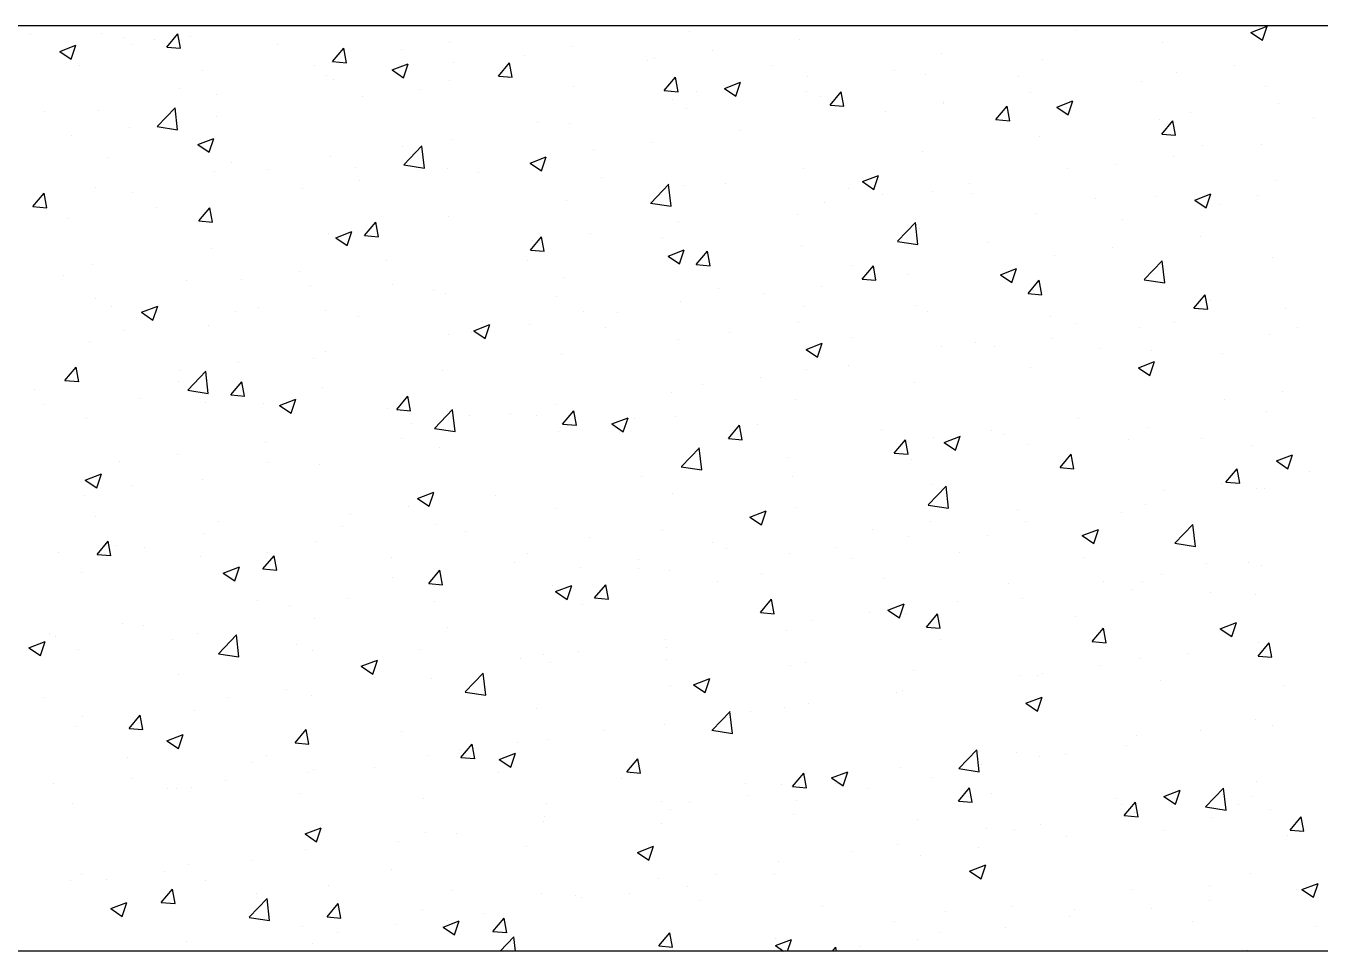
# Model space of a CAD drawing. Header units: millimetres. Extents: x 331487 to 517269, y 198509 to 399936.
# Drawn here: x 426739 to 427299, y 339696 to 340096 of the extents above; entities that cross this region are included whole.
import ezdxf

# ---------------------------------------------------------------- set-up
doc = ezdxf.new("R2010")
doc.units = ezdxf.units.MM
doc.header["$MEASUREMENT"] = 0
doc.layers.add('COLUMN', color=6, linetype='Continuous')

msp = doc.modelspace()

# ---------------------------------------------------------------- linework, layer by layer
at = {"layer": 'COLUMN'}
for p, q in [((448979.83, 340095.96), (420204.35, 340095.96)), ((448984.26, 339695.96), (420604.35, 339695.96))]:
    msp.add_line(p, q, dxfattribs=at)
at = {"layer": 'COLUMN', "color": 2, "linetype": 'Continuous'}
for p, q in [((426741.41, 340092.34), (426741.41, 340092.34)), ((426771.82, 340092.5), (426771.82, 340092.5)), ((426800.21, 340086.83), (426805.03, 340092.58)), ((426806.18, 340086.3), (426805.03, 340092.57)), ((427026.25, 340093.6), (427026.25, 340093.6)), ((427193.8, 340094.04), (427193.8, 340094.04)), ((427269.12, 340093.15), (427276.12, 340095.83)), ((427269.12, 340093.15), (427274.09, 340089.79)), ((427274.09, 340089.79), (427276.12, 340095.83)), ((427282.11, 340095.79), (427282.11, 340095.79)), ((426753.96, 340084.92), (426760.96, 340087.61)), ((426758.93, 340081.56), (426760.96, 340087.61)), ((426781.74, 340090.93), (426781.74, 340090.93)), ((426785.33, 340088.13), (426785.33, 340088.13)), ((426794.79, 340090.08), (426794.79, 340090.08)), ((426800.21, 340086.83), (426806.19, 340086.31)), ((426810.36, 340091.43), (426810.36, 340091.43)), ((426848.17, 340087.82), (426848.17, 340087.82)), ((426922.34, 340088.99), (426922.34, 340088.99)), ((426975.74, 340087.2), (426975.74, 340087.2)), ((427074.05, 340090.17), (427074.05, 340090.17)), ((427230.77, 340088.75), (427230.77, 340088.75)), ((426753.96, 340084.92), (426758.93, 340081.56)), ((426871.93, 340080.56), (426876.76, 340086.3)), ((426877.91, 340080.03), (426876.75, 340086.3)), ((426901.55, 340085.57), (426901.55, 340085.57)), ((426954.94, 340083.31), (426954.94, 340083.31)), ((427008.32, 340081.06), (427008.32, 340081.06)), ((427011.15, 340081.89), (427011.15, 340081.89)), ((427036.18, 340085.18), (427036.18, 340085.18)), ((427135.48, 340084.03), (427135.48, 340084.03)), ((427178.83, 340081.25), (427178.83, 340081.25)), ((426762.49, 340078.9), (426762.49, 340078.9)), ((426815.88, 340076.65), (426815.88, 340076.65)), ((426864.02, 340078.98), (426864.02, 340078.98)), ((426871.93, 340080.56), (426877.91, 340080.03)), ((426897.67, 340076.91), (426904.67, 340079.6)), ((426897.67, 340076.91), (426902.65, 340073.55)), ((426902.64, 340073.55), (426904.67, 340079.6)), ((426924.4, 340080.16), (426924.4, 340080.16)), ((426943.66, 340074.28), (426948.48, 340080.03)), ((426949.64, 340073.75), (426948.48, 340080.02)), ((427061.7, 340078.8), (427061.7, 340078.8)), ((427115.08, 340076.55), (427115.08, 340076.55)), ((427236.96, 340075.64), (427236.96, 340075.64)), ((427262, 340078.93), (427262, 340078.93)), ((426869.26, 340074.39), (426869.26, 340074.39)), ((426872.46, 340072.66), (426872.46, 340072.66)), ((426922.64, 340072.14), (426922.64, 340072.14)), ((426943.66, 340074.28), (426949.64, 340073.76)), ((426947.99, 340073.57), (426947.99, 340073.57)), ((426976.02, 340069.88), (426976.02, 340069.88)), ((427015.39, 340068.01), (427020.21, 340073.75)), ((427021.36, 340067.48), (427020.21, 340073.75)), ((427041.38, 340068.9), (427048.39, 340071.59)), ((427046.35, 340065.54), (427048.38, 340071.59)), ((427077.17, 340074.02), (427077.17, 340074.02)), ((427128.32, 340074.85), (427128.32, 340074.85)), ((427168.47, 340074.29), (427168.47, 340074.29)), ((427221.85, 340072.04), (427221.85, 340072.04)), ((426805.7, 340068.97), (426805.7, 340068.97)), ((426821.95, 340066.26), (426821.95, 340066.26)), ((426885.08, 340065.29), (426885.08, 340065.29)), ((426910.12, 340068.59), (426910.12, 340068.59)), ((427015.39, 340068.01), (427021.36, 340067.48)), ((427029.4, 340067.63), (427029.4, 340067.63)), ((427041.38, 340068.9), (427046.36, 340065.55)), ((427076.98, 340067.81), (427076.98, 340067.81)), ((427082.79, 340065.37), (427082.79, 340065.37)), ((427087.11, 340061.73), (427091.93, 340067.48)), ((427093.09, 340061.2), (427091.93, 340067.47)), ((427173.81, 340067.32), (427173.81, 340067.32)), ((427275.23, 340069.78), (427275.23, 340069.78)), ((426747.38, 340058.96), (426747.38, 340058.96)), ((426770.61, 340059.22), (426770.61, 340059.22)), ((426796.08, 340052.47), (426803.86, 340060.59)), ((426804.94, 340051.06), (426803.83, 340060.56)), ((427018.85, 340064.01), (427018.85, 340064.01)), ((427025.04, 340060.31), (427025.04, 340060.31)), ((427087.11, 340061.73), (427093.09, 340061.21)), ((427110.9, 340059.04), (427110.9, 340059.04)), ((427135.94, 340062.34), (427135.94, 340062.34)), ((427136.17, 340063.11), (427136.17, 340063.11)), ((427158.84, 340055.46), (427163.66, 340061.2)), ((427164.81, 340054.93), (427163.66, 340061.2)), ((427185.1, 340060.89), (427192.1, 340063.58)), ((427185.1, 340060.89), (427190.07, 340057.54)), ((427189.55, 340060.86), (427189.55, 340060.86)), ((427190.07, 340057.54), (427192.1, 340063.58)), ((427280.9, 340062.5), (427280.9, 340062.5)), ((426821.93, 340056.98), (426821.93, 340056.98)), ((426960.53, 340054), (426960.53, 340054)), ((426974.53, 340053.91), (426974.53, 340053.91)), ((427158.84, 340055.46), (427164.82, 340054.93)), ((427229.55, 340055.46), (427229.55, 340055.46)), ((427230.56, 340049.18), (427235.39, 340054.93)), ((427236.54, 340048.65), (427235.38, 340054.92)), ((427242.93, 340058.6), (427242.93, 340058.6)), ((427296.32, 340056.35), (427296.32, 340056.35)), ((426759.02, 340048.69), (426759.02, 340048.69)), ((426784.06, 340051.99), (426784.06, 340051.99)), ((426796.04, 340052.44), (426804.94, 340051.06)), ((427047.75, 340050.73), (427047.75, 340050.73)), ((427177.61, 340047.96), (427177.61, 340047.96)), ((427230.56, 340049.18), (427236.54, 340048.66)), ((426813.65, 340044.66), (426820.65, 340047.34)), ((426813.65, 340044.66), (426818.62, 340041.3)), ((426818.62, 340041.3), (426820.65, 340047.34)), ((426902.21, 340043.99), (426902.21, 340043.99)), ((426902.8, 340035.92), (426910.59, 340044.04)), ((426911.66, 340034.51), (426910.56, 340044)), ((426923.18, 340046.87), (426923.18, 340046.87)), ((426984.84, 340042.45), (426984.84, 340042.45)), ((427009.87, 340045.74), (427009.87, 340045.74)), ((427247.99, 340044.38), (427247.99, 340044.38)), ((427273.56, 340044.48), (427273.56, 340044.48)), ((426774.9, 340039.25), (426774.9, 340039.25)), ((426828.28, 340036.99), (426828.28, 340036.99)), ((426871.24, 340039.37), (426871.24, 340039.37)), ((426957.36, 340036.65), (426964.36, 340039.34)), ((426957.36, 340036.65), (426962.34, 340033.29)), ((426962.33, 340033.29), (426964.36, 340039.33)), ((427127.1, 340041.56), (427127.1, 340041.56)), ((427235.69, 340039.49), (427235.69, 340039.49)), ((426820.73, 340032.97), (426820.73, 340032.97)), ((426843.89, 340033.98), (426843.89, 340033.98)), ((426881.66, 340034.74), (426881.66, 340034.74)), ((426902.77, 340035.89), (426911.66, 340034.51)), ((426921.68, 340034.13), (426921.68, 340034.13)), ((426935.04, 340032.48), (426935.04, 340032.48)), ((427075.76, 340034.52), (427075.76, 340034.52)), ((427101.07, 340028.64), (427108.08, 340031.33)), ((427106.05, 340025.28), (427108.07, 340031.33)), ((427189.67, 340034.37), (427189.67, 340034.37)), ((427210.66, 340036.2), (427210.66, 340036.2)), ((426769.39, 340025.93), (426769.39, 340025.93)), ((426858.78, 340025.85), (426858.78, 340025.85)), ((426883.81, 340029.14), (426883.81, 340029.14)), ((426988.42, 340030.23), (426988.42, 340030.23)), ((427009.52, 340019.37), (427017.31, 340027.48)), ((427018.39, 340017.96), (427017.28, 340027.45)), ((427023.82, 340027.02), (427023.82, 340027.02)), ((427041.81, 340027.97), (427041.81, 340027.97)), ((427095.19, 340025.72), (427095.19, 340025.72)), ((427101.07, 340028.64), (427106.05, 340025.28)), ((427147.5, 340027.88), (427147.5, 340027.88)), ((427279.68, 340029.21), (427279.68, 340029.21)), ((426742.36, 340017.89), (426747.18, 340023.63)), ((426748.33, 340017.36), (426747.18, 340023.63)), ((426785.57, 340023.97), (426785.57, 340023.97)), ((426973.31, 340020.62), (426973.31, 340020.62)), ((427084.59, 340019.6), (427084.59, 340019.6)), ((427109.63, 340022.9), (427109.63, 340022.9)), ((427131.36, 340024.36), (427131.36, 340024.36)), ((427148.57, 340023.46), (427148.57, 340023.46)), ((427201.95, 340021.21), (427201.95, 340021.21)), ((427228.34, 340022.17), (427228.34, 340022.17)), ((427244.79, 340020.63), (427251.79, 340023.32)), ((427244.79, 340020.63), (427249.76, 340017.28)), ((427249.76, 340017.27), (427251.79, 340023.32)), ((427271.95, 340022.43), (427271.95, 340022.43)), ((426742.36, 340017.89), (426748.33, 340017.37)), ((426795.62, 340017.53), (426795.62, 340017.53)), ((426814.08, 340011.61), (426818.9, 340017.36)), ((426820.06, 340011.08), (426818.9, 340017.35)), ((427009.49, 340019.33), (427018.39, 340017.95)), ((427073.04, 340014.35), (427073.04, 340014.35)), ((427176.4, 340014.67), (427176.4, 340014.67)), ((427255.34, 340018.95), (427255.34, 340018.95)), ((426757.75, 340012.55), (426757.75, 340012.55)), ((426814.08, 340011.61), (426820.06, 340011.09)), ((426885.81, 340005.34), (426890.63, 340011.08)), ((426891.78, 340004.81), (426890.63, 340011.08)), ((426921.97, 340013.58), (426921.97, 340013.58)), ((427021.44, 340011.29), (427021.44, 340011.29)), ((427116.25, 340002.82), (427124.04, 340010.93)), ((427125.11, 340001.4), (427124, 340010.9)), ((427213.64, 340012.42), (427213.64, 340012.42)), ((426870.03, 340006.08), (426870.03, 340006.08)), ((426873.34, 340004.39), (426880.34, 340007.08)), ((426873.34, 340004.39), (426878.31, 340001.04)), ((426878.31, 340001.04), (426880.34, 340007.08)), ((426885.81, 340005.34), (426891.79, 340004.81)), ((426957.54, 339999.06), (426962.36, 340004.81)), ((426958.53, 340003), (426958.53, 340003)), ((426963.51, 339998.53), (426962.35, 340004.8)), ((426983.57, 340006.3), (426983.57, 340006.3)), ((427014.72, 340004.34), (427014.72, 340004.34)), ((427116.22, 340002.78), (427125.11, 340001.4)), ((427125.89, 340008.27), (427125.89, 340008.27)), ((427247.26, 340005.04), (427247.26, 340005.04)), ((426819.52, 339999.68), (426819.52, 339999.68)), ((426957.54, 339999.06), (426963.51, 339998.54)), ((427017.05, 339996.39), (427024.05, 339999.07)), ((427022.02, 339993.03), (427024.05, 339999.07)), ((427029.26, 339992.79), (427034.08, 339998.53)), ((427035.24, 339992.26), (427034.08, 339998.53)), ((427074.54, 340001.23), (427074.54, 340001.23)), ((427155.32, 340002.41), (427155.32, 340002.41)), ((427209.38, 340000.05), (427209.38, 340000.05)), ((426768.17, 339992.64), (426768.17, 339992.64)), ((426895.38, 339994.69), (426895.38, 339994.69)), ((426956.4, 339994.33), (426956.4, 339994.33)), ((427017.05, 339996.39), (427022.03, 339993.03)), ((427022.61, 339993.73), (427022.61, 339993.73)), ((427029.26, 339992.79), (427035.24, 339992.26)), ((427097, 339992.4), (427097, 339992.4)), ((427100.99, 339986.51), (427105.81, 339992.26)), ((427106.96, 339985.98), (427105.81, 339992.25)), ((427184.35, 339996.76), (427184.35, 339996.76)), ((427222.97, 339986.26), (427230.76, 339994.38)), ((427231.83, 339984.85), (427230.73, 339994.35)), ((427278.47, 339995.92), (427278.47, 339995.92)), ((426755.42, 339988.15), (426755.42, 339988.15)), ((426832.47, 339986.41), (426832.47, 339986.41)), ((426857.5, 339989.7), (426857.5, 339989.7)), ((426972.1, 339987.33), (426972.1, 339987.33)), ((427100.99, 339986.51), (427106.96, 339985.99)), ((427121.19, 339988.44), (427121.19, 339988.44)), ((427160.76, 339988.38), (427167.77, 339991.07)), ((427160.77, 339988.38), (427165.74, 339985.02)), ((427165.74, 339985.02), (427167.76, 339991.06)), ((427172.71, 339980.24), (427177.53, 339985.98)), ((427178.69, 339979.71), (427177.53, 339985.98)), ((427222.94, 339986.23), (427231.83, 339984.85)), ((427227.12, 339988.88), (427227.12, 339988.88)), ((426808.8, 339985.89), (426808.8, 339985.89)), ((426862.19, 339983.64), (426862.19, 339983.64)), ((426898.08, 339984.32), (426898.08, 339984.32)), ((426915.57, 339981.38), (426915.57, 339981.38)), ((427038.68, 339982.39), (427038.68, 339982.39)), ((427083.32, 339983.46), (427083.32, 339983.46)), ((427175.18, 339981.38), (427175.18, 339981.38)), ((426769.31, 339978.09), (426769.31, 339978.09)), ((426776.51, 339974.72), (426776.51, 339974.72)), ((426789.32, 339972.14), (426796.32, 339974.83)), ((426794.29, 339968.79), (426796.32, 339974.83)), ((426920.75, 339980.29), (426920.75, 339980.29)), ((426968.95, 339979.13), (426968.95, 339979.13)), ((427022.33, 339976.87), (427022.33, 339976.87)), ((427058.29, 339980.16), (427058.29, 339980.16)), ((427124.67, 339974.98), (427124.67, 339974.98)), ((427172.71, 339980.24), (427178.69, 339979.71)), ((427244.44, 339973.96), (427249.26, 339979.71)), ((427250.41, 339973.43), (427249.26, 339979.7)), ((427251.83, 339977.42), (427251.83, 339977.42)), ((426789.32, 339972.14), (426794.29, 339968.79)), ((426829.89, 339972.46), (426829.89, 339972.46)), ((426839.76, 339974.31), (426839.76, 339974.31)), ((426868.81, 339972.79), (426868.81, 339972.79)), ((426883.27, 339970.21), (426883.27, 339970.21)), ((426980.36, 339972.38), (426980.36, 339972.38)), ((426995.13, 339971.84), (426995.13, 339971.84)), ((427075.72, 339974.62), (427075.72, 339974.62)), ((427129.1, 339972.36), (427129.1, 339972.36)), ((427182.48, 339970.11), (427182.48, 339970.11)), ((427244.44, 339973.96), (427250.42, 339973.44)), ((427284.1, 339973.91), (427284.1, 339973.91)), ((426781.44, 339964.3), (426781.44, 339964.3)), ((426818.3, 339966.39), (426818.3, 339966.39)), ((426932.22, 339963.56), (426932.22, 339963.56)), ((426933.03, 339964.13), (426940.03, 339966.82)), ((426933.03, 339964.13), (426938, 339960.78)), ((426936.65, 339967.95), (426936.65, 339967.95)), ((426938, 339960.78), (426940.03, 339966.82)), ((426957.26, 339966.86), (426957.26, 339966.86)), ((426990.04, 339965.7), (426990.04, 339965.7)), ((427073.33, 339967.94), (427073.33, 339967.94)), ((427193.51, 339967.41), (427193.51, 339967.41)), ((427220.95, 339965.6), (427220.95, 339965.6)), ((427235.86, 339967.85), (427235.86, 339967.85)), ((427289.24, 339965.59), (427289.24, 339965.59)), ((426766.96, 339959.35), (426766.96, 339959.35)), ((426922.04, 339962.36), (426922.04, 339962.36)), ((427021.39, 339960.44), (427021.39, 339960.44)), ((427043.42, 339963.44), (427043.42, 339963.44)), ((427076.74, 339956.12), (427083.74, 339958.81)), ((427081.71, 339952.77), (427083.74, 339958.81)), ((427096.8, 339961.18), (427096.8, 339961.18)), ((427150.18, 339958.93), (427150.18, 339958.93)), ((427183.08, 339960.61), (427183.08, 339960.61)), ((427277.25, 339962.63), (427277.25, 339962.63)), ((426863.72, 339952.35), (426863.72, 339952.35)), ((426869.07, 339955.25), (426869.07, 339955.25)), ((426970.88, 339954.04), (426970.88, 339954.04)), ((427076.74, 339956.12), (427081.72, 339952.77)), ((427135.19, 339957.4), (427135.19, 339957.4)), ((427158.04, 339957.31), (427158.04, 339957.31)), ((427203.56, 339956.67), (427203.56, 339956.67)), ((427225.91, 339955.59), (427225.91, 339955.59)), ((427256.95, 339954.42), (427256.95, 339954.42)), ((426756.23, 339942.67), (426761.05, 339948.41)), ((426762.21, 339942.14), (426761.05, 339948.41)), ((426806.16, 339946.97), (426806.16, 339946.97)), ((426831.2, 339950.26), (426831.2, 339950.26)), ((426919.54, 339947), (426919.54, 339947)), ((427076.87, 339947.39), (427076.87, 339947.39)), ((427094.89, 339949), (427094.89, 339949)), ((427173.97, 339948.09), (427173.97, 339948.09)), ((427220.46, 339948.12), (427227.46, 339950.8)), ((427220.46, 339948.12), (427225.43, 339944.76)), ((427225.43, 339944.76), (427227.45, 339950.8)), ((426756.23, 339942.67), (426762.21, 339942.15)), ((426805.41, 339942.34), (426805.41, 339942.34)), ((426809.33, 339938.51), (426817.12, 339946.62)), ((426818.19, 339937.1), (426817.09, 339946.59)), ((426827.96, 339936.39), (426832.78, 339942.14)), ((426833.93, 339935.87), (426832.78, 339942.13)), ((427057.01, 339944.01), (427057.01, 339944.01)), ((427123.46, 339941.69), (427123.46, 339941.69)), ((426743.01, 339938.65), (426743.01, 339938.65)), ((426809.3, 339938.47), (426818.2, 339937.09)), ((426827.96, 339936.39), (426833.94, 339935.87)), ((426867.6, 339939.5), (426867.6, 339939.5)), ((426899.68, 339930.12), (426904.51, 339935.86)), ((426905.66, 339929.59), (426904.5, 339935.86)), ((427018.55, 339937.38), (427018.55, 339937.38)), ((427031.98, 339940.72), (427031.98, 339940.72)), ((427282.83, 339937.77), (427282.83, 339937.77)), ((426747.09, 339932.33), (426747.09, 339932.33)), ((426788.91, 339935.06), (426788.91, 339935.06)), ((426817.09, 339933.1), (426817.09, 339933.1)), ((426842.29, 339932.81), (426842.29, 339932.81)), ((426849.01, 339931.88), (426856.01, 339934.57)), ((426849.01, 339931.88), (426853.98, 339928.52)), ((426853.98, 339928.52), (426856.01, 339934.57)), ((426895.67, 339930.55), (426895.67, 339930.55)), ((426899.68, 339930.12), (426905.66, 339929.6)), ((426916.06, 339921.96), (426923.85, 339930.07)), ((426924.92, 339920.54), (426923.81, 339930.04)), ((426968.83, 339932.4), (426968.83, 339932.4)), ((427072.11, 339934.65), (427072.11, 339934.65)), ((427257.8, 339934.47), (427257.8, 339934.47)), ((426765.74, 339926.06), (426765.74, 339926.06)), ((426930.95, 339927.42), (426930.95, 339927.42)), ((426949.06, 339928.3), (426949.06, 339928.3)), ((426960.23, 339927.37), (426960.23, 339927.37)), ((426971.41, 339923.84), (426976.23, 339929.59)), ((426977.39, 339923.31), (426976.23, 339929.58)), ((426992.72, 339923.87), (426999.72, 339926.56)), ((426997.69, 339920.51), (426999.72, 339926.56)), ((427002.44, 339926.04), (427002.44, 339926.04)), ((427020.17, 339927.15), (427020.17, 339927.15)), ((427194.64, 339926.16), (427194.64, 339926.16)), ((427276.03, 339929.34), (427276.03, 339929.34)), ((426905.92, 339924.12), (426905.92, 339924.12)), ((426916.03, 339921.92), (426924.92, 339920.54)), ((426969.66, 339920.75), (426969.66, 339920.75)), ((426971.41, 339923.84), (426977.39, 339923.32)), ((426992.72, 339923.87), (426997.69, 339920.52)), ((427043.14, 339917.57), (427047.96, 339923.31)), ((427049.11, 339917.04), (427047.96, 339923.31)), ((427055.82, 339923.79), (427055.82, 339923.79)), ((427109.2, 339921.53), (427109.2, 339921.53)), ((427156.77, 339921.17), (427156.77, 339921.17)), ((427162.58, 339919.28), (427162.58, 339919.28)), ((427224.69, 339922.3), (427224.69, 339922.3)), ((426842.76, 339915.81), (426842.76, 339915.81)), ((426901.91, 339917.36), (426901.91, 339917.36)), ((426918.32, 339913.71), (426918.32, 339913.71)), ((427022.78, 339905.4), (427030.57, 339913.52)), ((427031.64, 339903.99), (427030.54, 339913.49)), ((427043.14, 339917.57), (427049.11, 339917.05)), ((427114.86, 339911.29), (427119.68, 339917.04)), ((427120.84, 339910.76), (427119.68, 339917.03)), ((427131.74, 339917.87), (427131.74, 339917.87)), ((427136.43, 339915.86), (427143.44, 339918.55)), ((427136.43, 339915.86), (427141.41, 339912.51)), ((427141.4, 339912.51), (427143.43, 339918.55)), ((427172.75, 339914.8), (427172.75, 339914.8)), ((427215.97, 339917.02), (427215.97, 339917.02)), ((427247.7, 339917.76), (427247.7, 339917.76)), ((427269.35, 339914.76), (427269.35, 339914.76)), ((426804.89, 339910.82), (426804.89, 339910.82)), ((427068.58, 339909.56), (427068.58, 339909.56)), ((427114.86, 339911.29), (427120.84, 339910.77)), ((427122.24, 339908.4), (427122.24, 339908.4)), ((427186.59, 339905.02), (427191.41, 339910.76)), ((427189.38, 339907.74), (427189.38, 339907.74)), ((427192.56, 339904.49), (427191.41, 339910.76)), ((427280.15, 339907.85), (427287.15, 339910.54)), ((427280.15, 339907.85), (427285.12, 339904.5)), ((427285.12, 339904.5), (427287.15, 339910.54)), ((426764.99, 339899.63), (426771.99, 339902.31)), ((426769.96, 339896.27), (426771.98, 339902.31)), ((426779.86, 339907.53), (426779.86, 339907.53)), ((426843.6, 339907.35), (426843.6, 339907.35)), ((426866.38, 339906.21), (426866.38, 339906.21)), ((427022.75, 339905.37), (427031.64, 339903.99)), ((427030.71, 339904.57), (427030.71, 339904.57)), ((427186.59, 339905.02), (427192.57, 339904.49)), ((427258.31, 339898.74), (427263.14, 339904.49)), ((427264.29, 339898.21), (427263.13, 339904.48)), ((427294.4, 339903.31), (427294.4, 339903.31)), ((426764.99, 339899.63), (426769.96, 339896.27)), ((426785.28, 339897.34), (426785.28, 339897.34)), ((426815.87, 339899.81), (426815.87, 339899.81)), ((427005.67, 339901.28), (427005.67, 339901.28)), ((427070.9, 339901.36), (427070.9, 339901.36)), ((427129.51, 339888.85), (427137.29, 339896.97)), ((427131.06, 339897.73), (427131.06, 339897.73)), ((427138.37, 339887.44), (427137.26, 339896.94)), ((427256.52, 339898.32), (427256.52, 339898.32)), ((427258.31, 339898.74), (427264.29, 339898.22)), ((426764.53, 339892.77), (426764.53, 339892.77)), ((426908.7, 339891.62), (426915.7, 339894.31)), ((426908.7, 339891.62), (426913.67, 339888.26)), ((426913.67, 339888.26), (426915.7, 339894.3)), ((426942.52, 339892.96), (426942.52, 339892.96)), ((427018.96, 339893.86), (427018.96, 339893.86)), ((427231.49, 339895.03), (427231.49, 339895.03)), ((427271.66, 339895.8), (427271.66, 339895.8)), ((427274.82, 339896.05), (427274.82, 339896.05)), ((426904.65, 339887.98), (426904.65, 339887.98)), ((426968.45, 339887.46), (426968.45, 339887.46)), ((427052.41, 339883.61), (427059.41, 339886.3)), ((427057.38, 339880.25), (427059.41, 339886.3)), ((427072.74, 339887.72), (427072.74, 339887.72)), ((427129.47, 339888.82), (427138.37, 339887.44)), ((427168.34, 339886.71), (427168.34, 339886.71)), ((427213.34, 339885.79), (427213.34, 339885.79)), ((427223.47, 339889.01), (427223.47, 339889.01)), ((426769.44, 339883.96), (426769.44, 339883.96)), ((426822.82, 339881.71), (426822.82, 339881.71)), ((426879.61, 339884.68), (426879.61, 339884.68)), ((426917.1, 339880.42), (426917.1, 339880.42)), ((427052.41, 339883.61), (427057.39, 339880.25)), ((427130.46, 339881.73), (427130.46, 339881.73)), ((427171.53, 339881.51), (427171.53, 339881.51)), ((427236.23, 339872.3), (427244.02, 339880.42)), ((427245.09, 339870.89), (427243.99, 339880.38)), ((426816.46, 339876.37), (426816.46, 339876.37)), ((426876.2, 339879.45), (426876.2, 339879.45)), ((426929.58, 339877.2), (426929.58, 339877.2)), ((426982.96, 339874.94), (426982.96, 339874.94)), ((427014.42, 339877.71), (427014.42, 339877.71)), ((427105.43, 339878.43), (427105.43, 339878.43)), ((427121.02, 339875.11), (427121.02, 339875.11)), ((427155.02, 339875.78), (427155.02, 339875.78)), ((427196.12, 339875.6), (427203.13, 339878.29)), ((427196.12, 339875.6), (427201.1, 339872.25)), ((427201.1, 339872.24), (427203.12, 339878.29)), ((426770.11, 339867.45), (426774.93, 339873.2)), ((426776.08, 339866.92), (426774.93, 339873.19)), ((426778.58, 339871.38), (426778.58, 339871.38)), ((426790.52, 339870.53), (426790.52, 339870.53)), ((426865.16, 339872.92), (426865.16, 339872.92)), ((427036.35, 339872.69), (427036.35, 339872.69)), ((427042.27, 339870.12), (427042.27, 339870.12)), ((427089.73, 339870.43), (427089.73, 339870.43)), ((427236.2, 339872.27), (427245.09, 339870.89)), ((426753.55, 339868.08), (426753.55, 339868.08)), ((426770.11, 339867.45), (426776.09, 339866.93)), ((426814.65, 339866.52), (426814.65, 339866.52)), ((426841.83, 339861.17), (426846.65, 339866.92)), ((426843.9, 339868.28), (426843.9, 339868.28)), ((426847.81, 339860.65), (426846.65, 339866.91)), ((426897.28, 339866.02), (426897.28, 339866.02)), ((426950.67, 339863.76), (426950.67, 339863.76)), ((426956.1, 339867.7), (426956.1, 339867.7)), ((427004.4, 339865.13), (427004.4, 339865.13)), ((427069.68, 339868.07), (427069.68, 339868.07)), ((427096.7, 339865.77), (427096.7, 339865.77)), ((427143.11, 339868.18), (427143.11, 339868.18)), ((427196.49, 339865.92), (427196.49, 339865.92)), ((427249.88, 339863.66), (427249.88, 339863.66)), ((427268.09, 339863.87), (427268.09, 339863.87)), ((426763.31, 339859.48), (426763.31, 339859.48)), ((426824.68, 339859.36), (426831.68, 339862.05)), ((426824.68, 339859.36), (426829.65, 339856.01)), ((426829.65, 339856.01), (426831.67, 339862.05)), ((426841.83, 339861.17), (426847.81, 339860.65)), ((426897.79, 339857.69), (426897.79, 339857.69)), ((426913.56, 339854.9), (426918.38, 339860.64)), ((426919.53, 339854.37), (426918.38, 339860.64)), ((426979.37, 339861.84), (426979.37, 339861.84)), ((427004.05, 339861.51), (427004.05, 339861.51)), ((427017.74, 339860.57), (427017.74, 339860.57)), ((427057.43, 339859.25), (427057.43, 339859.25)), ((427230.22, 339858.88), (427230.22, 339858.88)), ((427273.6, 339862.76), (427273.6, 339862.76)), ((426913.56, 339854.9), (426919.54, 339854.38)), ((426916.21, 339853.52), (426916.21, 339853.52)), ((426967.23, 339854.17), (426967.23, 339854.17)), ((426968.39, 339851.36), (426975.39, 339854.04)), ((426973.36, 339848), (426975.39, 339854.04)), ((426985.29, 339848.62), (426990.11, 339854.37)), ((426991.26, 339848.1), (426990.1, 339854.36)), ((427038.39, 339855.76), (427038.39, 339855.76)), ((427110.81, 339857), (427110.81, 339857)), ((427164.2, 339854.74), (427164.2, 339854.74)), ((427205.18, 339855.59), (427205.18, 339855.59)), ((427217.58, 339852.49), (427217.58, 339852.49)), ((427222.26, 339855.72), (427222.26, 339855.72)), ((426839.47, 339847.68), (426839.47, 339847.68)), ((426878.34, 339848.54), (426878.34, 339848.54)), ((426915.89, 339847.13), (426915.89, 339847.13)), ((426968.39, 339851.36), (426973.36, 339848)), ((426985.29, 339848.62), (426991.26, 339848.1)), ((427057.01, 339842.35), (427061.83, 339848.09)), ((427062.99, 339841.82), (427061.83, 339848.09)), ((427112.1, 339843.35), (427119.1, 339846.04)), ((427117.07, 339839.99), (427119.1, 339846.03)), ((427142.03, 339847.27), (427142.03, 339847.27)), ((427170.32, 339848.22), (427170.32, 339848.22)), ((427251.53, 339850.79), (427251.53, 339850.79)), ((427270.96, 339850.23), (427270.96, 339850.23)), ((426853.3, 339845.24), (426853.3, 339845.24)), ((426980.07, 339845.75), (426980.07, 339845.75)), ((427057.01, 339842.35), (427062.99, 339841.83)), ((427104.16, 339842.29), (427104.16, 339842.29)), ((427112.1, 339843.35), (427117.08, 339839.99)), ((427119.81, 339841.82), (427119.81, 339841.82)), ((427128.74, 339836.07), (427133.56, 339841.82)), ((427134.71, 339835.55), (427133.56, 339841.81)), ((427193.21, 339840.78), (427193.21, 339840.78)), ((426781.15, 339837.67), (426781.15, 339837.67)), ((426790.15, 339836.93), (426790.15, 339836.93)), ((426863.95, 339839.63), (426863.95, 339839.63)), ((426921.75, 339835.74), (426921.75, 339835.74)), ((427079.12, 339838.99), (427079.12, 339838.99)), ((427128.74, 339836.07), (427134.72, 339835.55)), ((427200.46, 339829.8), (427205.28, 339835.54)), ((427206.44, 339829.27), (427205.28, 339835.54)), ((427255.81, 339835.34), (427262.82, 339838.03)), ((427255.82, 339835.34), (427260.79, 339831.98)), ((427260.79, 339831.98), (427262.81, 339838.03)), ((426740.65, 339827.11), (426747.66, 339829.8)), ((426745.62, 339823.76), (426747.65, 339829.8)), ((426749.54, 339833.13), (426749.54, 339833.13)), ((426752.28, 339831.94), (426752.28, 339831.94)), ((426802.92, 339830.88), (426802.92, 339830.88)), ((426813.44, 339833.23), (426813.44, 339833.23)), ((426822.59, 339824.54), (426830.38, 339832.66)), ((426831.45, 339823.13), (426830.35, 339832.63)), ((427015.97, 339830.68), (427015.97, 339830.68)), ((427068.46, 339834.78), (427068.46, 339834.78)), ((427134.89, 339830.77), (427134.89, 339830.77)), ((427200.46, 339829.8), (427206.44, 339829.28)), ((427272.19, 339823.52), (427277.01, 339829.27)), ((427272.39, 339829.47), (427272.39, 339829.47)), ((427278.17, 339822.99), (427277.01, 339829.26)), ((426740.65, 339827.11), (426745.63, 339823.76)), ((426762.09, 339826.19), (426762.09, 339826.19)), ((426822.56, 339824.51), (426831.45, 339823.13)), ((426856.3, 339828.62), (426856.3, 339828.62)), ((426863.43, 339825.73), (426863.43, 339825.73)), ((426909.69, 339826.37), (426909.69, 339826.37)), ((426963.07, 339824.11), (426963.07, 339824.11)), ((426978.09, 339825.69), (426978.09, 339825.69)), ((427016.53, 339827.28), (427016.53, 339827.28)), ((427241.78, 339824.43), (427241.78, 339824.43)), ((426884.37, 339819.1), (426891.37, 339821.79)), ((426884.37, 339819.1), (426889.34, 339815.75)), ((426889.34, 339815.75), (426891.37, 339821.79)), ((426953.06, 339822.39), (426953.06, 339822.39)), ((426966.02, 339820.88), (426966.02, 339820.88)), ((427016.45, 339821.86), (427016.45, 339821.86)), ((427069.83, 339819.6), (427069.83, 339819.6)), ((427076.58, 339820.76), (427076.58, 339820.76)), ((427203.91, 339819.44), (427203.91, 339819.44)), ((427221.04, 339822.43), (427221.04, 339822.43)), ((427272.19, 339823.52), (427278.17, 339823)), ((426805.11, 339815.71), (426805.11, 339815.71)), ((426889.9, 339814.08), (426889.9, 339814.08)), ((426914.67, 339813.84), (426914.67, 339813.84)), ((426929.32, 339807.99), (426937.1, 339816.11)), ((426938.18, 339806.58), (426937.07, 339816.08)), ((427028.08, 339811.09), (427035.08, 339813.78)), ((427033.05, 339807.74), (427035.08, 339813.78)), ((427123.22, 339817.34), (427123.22, 339817.34)), ((427169.1, 339814.93), (427169.1, 339814.93)), ((427176.6, 339815.09), (427176.6, 339815.09)), ((427178.88, 339816.15), (427178.88, 339816.15)), ((427229.98, 339812.83), (427229.98, 339812.83)), ((426852.03, 339809.09), (426852.03, 339809.09)), ((426929.28, 339807.96), (426938.18, 339806.58)), ((427018.26, 339810.75), (427018.26, 339810.75)), ((427028.08, 339811.09), (427033.05, 339807.74)), ((427115.72, 339807.83), (427115.72, 339807.83)), ((427118.59, 339808.53), (427118.59, 339808.53)), ((427283.36, 339810.58), (427283.36, 339810.58)), ((426746.79, 339805.7), (426746.79, 339805.7)), ((426827, 339805.8), (426827, 339805.8)), ((426862.73, 339806.34), (426862.73, 339806.34)), ((427067.25, 339801.49), (427067.25, 339801.49)), ((427077.85, 339802.85), (427077.85, 339802.85)), ((427171.79, 339803.09), (427178.79, 339805.77)), ((427171.79, 339803.09), (427176.77, 339799.73)), ((427176.76, 339799.73), (427178.79, 339805.77)), ((426763.84, 339797.48), (426763.84, 339797.48)), ((426783.98, 339792.23), (426788.8, 339797.98)), ((426789.96, 339791.7), (426788.8, 339797.97)), ((426812.22, 339799.94), (426812.22, 339799.94)), ((426959.94, 339800.74), (426959.94, 339800.74)), ((427036.04, 339791.44), (427043.83, 339799.56)), ((427044.9, 339790.03), (427043.8, 339799.52)), ((427052.81, 339799.55), (427052.81, 339799.55)), ((427271.17, 339796.18), (427271.17, 339796.18)), ((426760.88, 339792.9), (426760.88, 339792.9)), ((426783.98, 339792.23), (426789.96, 339791.71)), ((426855.71, 339785.96), (426860.53, 339791.7)), ((426861.68, 339785.43), (426860.53, 339791.7)), ((426901.62, 339790.73), (426901.62, 339790.73)), ((426989.66, 339791.24), (426989.66, 339791.24)), ((427015.31, 339793.99), (427015.31, 339793.99)), ((427036.01, 339791.41), (427044.9, 339790.03)), ((427247.4, 339791.13), (427247.4, 339791.13)), ((427278.63, 339793.3), (427278.63, 339793.3)), ((426800.34, 339786.85), (426807.35, 339789.54)), ((426800.34, 339786.85), (426805.32, 339783.49)), ((426805.32, 339783.49), (426807.34, 339789.54)), ((426855.71, 339785.96), (426861.69, 339785.43)), ((426927.43, 339779.68), (426932.26, 339785.43)), ((426933.41, 339779.15), (426932.25, 339785.42)), ((426951.79, 339786.25), (426951.79, 339786.25)), ((426964.8, 339787.59), (426964.8, 339787.59)), ((427215.48, 339784.99), (427215.48, 339784.99)), ((427219.83, 339789.14), (427219.83, 339789.14)), ((426783.45, 339779.78), (426783.45, 339779.78)), ((426843.3, 339780.72), (426843.3, 339780.72)), ((426913.46, 339780.55), (426913.46, 339780.55)), ((426926.75, 339782.95), (426926.75, 339782.95)), ((426927.44, 339779.68), (426933.41, 339779.16)), ((426944.06, 339778.84), (426951.06, 339781.53)), ((426944.06, 339778.84), (426949.03, 339775.49)), ((426949.03, 339775.48), (426951.06, 339781.53)), ((426999.16, 339773.4), (427003.98, 339779.15)), ((427005.14, 339772.88), (427003.98, 339779.14)), ((427142.76, 339774.89), (427150.55, 339783.01)), ((427151.63, 339773.48), (427150.52, 339782.97)), ((427167.89, 339781.65), (427167.89, 339781.65)), ((427177.6, 339780), (427177.6, 339780)), ((427189.08, 339781.12), (427189.08, 339781.12)), ((426836.83, 339777.52), (426836.83, 339777.52)), ((426863.6, 339774.64), (426863.6, 339774.64)), ((426890.21, 339775.27), (426890.21, 339775.27)), ((426999.16, 339773.4), (427005.14, 339772.88)), ((427087.77, 339770.83), (427094.77, 339773.52)), ((427092.74, 339767.48), (427094.77, 339773.52)), ((427117.38, 339775.24), (427117.38, 339775.24)), ((427142.73, 339774.85), (427151.63, 339773.47)), ((427152.57, 339776.71), (427152.57, 339776.71)), ((426751.15, 339768.6), (426751.15, 339768.6)), ((426784.98, 339770.71), (426784.98, 339770.71)), ((426825.72, 339769.65), (426825.72, 339769.65)), ((426861.52, 339773.05), (426861.52, 339773.05)), ((426943.6, 339773.01), (426943.6, 339773.01)), ((426996.98, 339770.76), (426996.98, 339770.76)), ((427050.36, 339768.5), (427050.36, 339768.5)), ((427066.03, 339768.2), (427066.03, 339768.2)), ((427070.89, 339767.13), (427075.71, 339772.88)), ((427076.86, 339766.6), (427075.71, 339772.87)), ((427087.77, 339770.83), (427092.74, 339767.48)), ((427089.41, 339768.39), (427089.41, 339768.39)), ((427130.77, 339771.11), (427130.77, 339771.11)), ((427271.36, 339769.17), (427271.36, 339769.17)), ((426800.69, 339766.36), (426800.69, 339766.36)), ((426804.53, 339766.35), (426804.53, 339766.35)), ((426811.01, 339766.65), (426811.01, 339766.65)), ((426857.92, 339764.09), (426857.92, 339764.09)), ((427051.54, 339763.4), (427051.54, 339763.4)), ((427070.89, 339767.13), (427076.86, 339766.61)), ((427103.74, 339766.25), (427103.74, 339766.25)), ((427142.61, 339760.85), (427147.43, 339766.6)), ((427148.59, 339760.33), (427147.43, 339766.59)), ((427157.12, 339763.99), (427157.12, 339763.99)), ((427231.48, 339762.82), (427238.49, 339765.51)), ((427231.48, 339762.82), (427236.46, 339759.47)), ((427236.45, 339759.47), (427238.48, 339765.51)), ((427249.49, 339758.34), (427257.28, 339766.45)), ((427258.35, 339756.92), (427257.24, 339766.42)), ((427269.95, 339762.89), (427269.95, 339762.89)), ((426759.66, 339759.61), (426759.66, 339759.61)), ((426911.3, 339761.83), (426911.3, 339761.83)), ((426964.68, 339759.58), (426964.68, 339759.58)), ((427014.09, 339760.7), (427014.09, 339760.7)), ((427018.06, 339757.32), (427018.06, 339757.32)), ((427026.51, 339760.11), (427026.51, 339760.11)), ((427072.45, 339761.09), (427072.45, 339761.09)), ((427142.61, 339760.85), (427148.59, 339760.33)), ((427210.51, 339761.73), (427210.51, 339761.73)), ((427213.05, 339759.16), (427213.05, 339759.16)), ((427214.34, 339754.58), (427219.16, 339760.32)), ((427220.31, 339754.05), (427219.16, 339760.32)), ((427249.46, 339758.3), (427258.35, 339756.92)), ((427263.89, 339759.48), (427263.89, 339759.48)), ((427277.36, 339757.16), (427277.36, 339757.16)), ((426963.35, 339751.79), (426963.35, 339751.79)), ((426963.58, 339754.3), (426963.58, 339754.3)), ((427014.13, 339751.08), (427014.13, 339751.08)), ((427071.44, 339755.07), (427071.44, 339755.07)), ((427124.83, 339752.81), (427124.83, 339752.81)), ((427214.34, 339754.58), (427220.32, 339754.06)), ((427218.61, 339755.85), (427218.61, 339755.85)), ((427252.33, 339753.86), (427252.33, 339753.86)), ((427286.07, 339748.3), (427290.89, 339754.05)), ((427292.04, 339747.78), (427290.88, 339754.04)), ((426860.04, 339746.59), (426867.04, 339749.28)), ((426860.04, 339746.59), (426865.01, 339743.23)), ((426865.01, 339743.23), (426867.03, 339749.27)), ((426912.24, 339747.26), (426912.24, 339747.26)), ((426925.48, 339746.81), (426925.48, 339746.81)), ((427154.73, 339749.15), (427154.73, 339749.15)), ((427166.67, 339748.36), (427166.67, 339748.36)), ((427178.21, 339750.56), (427178.21, 339750.56)), ((427189.17, 339745.55), (427189.17, 339745.55)), ((427231.59, 339748.3), (427231.59, 339748.3)), ((427284.97, 339746.05), (427284.97, 339746.05)), ((427286.07, 339748.3), (427292.04, 339747.78)), ((426860.3, 339739.76), (426860.3, 339739.76)), ((426900.45, 339743.51), (426900.45, 339743.51)), ((426955.81, 339741.07), (426955.81, 339741.07)), ((427003.75, 339738.58), (427010.75, 339741.27)), ((427008.72, 339735.22), (427010.75, 339741.27)), ((427116.16, 339741.95), (427116.16, 339741.95)), ((427151.3, 339740.56), (427151.3, 339740.56)), ((426837.29, 339735.2), (426837.29, 339735.2)), ((427003.75, 339738.58), (427008.72, 339735.22)), ((427064.82, 339734.91), (427064.82, 339734.91)), ((427096.41, 339739.14), (427096.41, 339739.14)), ((427126.26, 339737.26), (427126.26, 339737.26)), ((426763.55, 339728.95), (426763.55, 339728.95)), ((426799.42, 339730.21), (426799.42, 339730.21)), ((426809.79, 339733.36), (426809.79, 339733.36)), ((426897.49, 339731.06), (426897.49, 339731.06)), ((427038.09, 339729.13), (427038.09, 339729.13)), ((427063.11, 339728.95), (427063.11, 339728.95)), ((427147.46, 339730.57), (427154.46, 339733.26)), ((427147.46, 339730.57), (427152.44, 339727.22)), ((427152.43, 339727.21), (427154.46, 339733.26)), ((427268.74, 339729.61), (427268.74, 339729.61)), ((426758.45, 339726.32), (426758.45, 339726.32)), ((426774.38, 339726.92), (426774.38, 339726.92)), ((426816.94, 339726.69), (426816.94, 339726.69)), ((426870.32, 339724.44), (426870.32, 339724.44)), ((427012.88, 339727.42), (427012.88, 339727.42)), ((427025.23, 339723.96), (427025.23, 339723.96)), ((427251.24, 339724.16), (427251.24, 339724.16)), ((427291.17, 339722.56), (427298.18, 339725.25)), ((427296.15, 339719.21), (427298.17, 339725.25)), ((426797.86, 339717.01), (426802.68, 339722.76)), ((426803.83, 339716.48), (426802.68, 339722.75)), ((426835.85, 339710.58), (426843.64, 339718.7)), ((426839.17, 339721.05), (426839.17, 339721.05)), ((426844.71, 339709.17), (426843.61, 339718.66)), ((426923.7, 339722.18), (426923.7, 339722.18)), ((426962.37, 339721.01), (426962.37, 339721.01)), ((426977.08, 339719.93), (426977.08, 339719.93)), ((426979.77, 339719.12), (426979.77, 339719.12)), ((427000.2, 339720.67), (427000.2, 339720.67)), ((427030.46, 339717.67), (427030.46, 339717.67)), ((427217.39, 339722.56), (427217.39, 339722.56)), ((427251.05, 339717.72), (427251.05, 339717.72)), ((427288.93, 339722.7), (427288.93, 339722.7)), ((427291.17, 339722.56), (427296.15, 339719.21)), ((426776.01, 339714.33), (426783.01, 339717.02)), ((426776.01, 339714.33), (426780.99, 339710.98)), ((426780.98, 339710.98), (426783.01, 339717.02)), ((426797.86, 339717.01), (426803.84, 339716.49)), ((426869.58, 339710.74), (426874.4, 339716.48)), ((426875.56, 339710.21), (426874.4, 339716.48)), ((426911.02, 339713.97), (426911.02, 339713.97)), ((426937.05, 339712.35), (426937.05, 339712.35)), ((427083.85, 339715.41), (427083.85, 339715.41)), ((427137.23, 339713.16), (427137.23, 339713.16)), ((427165.46, 339715.07), (427165.46, 339715.07)), ((427192.92, 339714.15), (427192.92, 339714.15)), ((427226.02, 339714.42), (427226.02, 339714.42)), ((426780.85, 339711.04), (426780.85, 339711.04)), ((426835.82, 339710.55), (426844.71, 339709.17)), ((426859.08, 339706.47), (426859.08, 339706.47)), ((426869.58, 339710.74), (426875.56, 339710.21)), ((426899.17, 339707.37), (426899.17, 339707.37)), ((426919.73, 339706.33), (426926.73, 339709.01)), ((426919.73, 339706.33), (426924.7, 339702.97)), ((426921.45, 339709.11), (426921.45, 339709.11)), ((426924.7, 339702.97), (426926.72, 339709.01)), ((426941.31, 339704.46), (426946.13, 339710.21)), ((426947.29, 339703.93), (426946.13, 339710.2)), ((427114.94, 339708.66), (427114.94, 339708.66)), ((427162.86, 339706.1), (427162.86, 339706.1)), ((427190.61, 339710.9), (427190.61, 339710.9)), ((427243.99, 339708.65), (427243.99, 339708.65)), ((427297.38, 339706.39), (427297.38, 339706.39)), ((426874.14, 339704.07), (426874.14, 339704.07)), ((426941.31, 339704.46), (426947.29, 339703.94)), ((426944.43, 339695.96), (426950.36, 339702.15)), ((426951.05, 339695.96), (426950.33, 339702.11)), ((427013.04, 339698.19), (427017.86, 339703.93)), ((427019.01, 339697.66), (427017.85, 339703.93)), ((427063.44, 339698.32), (427070.44, 339701.01)), ((427063.6, 339701.62), (427063.6, 339701.62)), ((427068.74, 339695.96), (427070.44, 339701)), ((427124.99, 339701.12), (427124.99, 339701.12)), ((427134.6, 339704.14), (427134.6, 339704.14)), ((426808.57, 339700.07), (426808.57, 339700.07)), ((426863.13, 339699.1), (426863.13, 339699.1)), ((427013.04, 339698.19), (427019.01, 339697.66)), ((427063.44, 339698.32), (427066.94, 339695.96)), ((427088.16, 339695.96), (427089.58, 339697.66)), ((427089.89, 339695.96), (427089.58, 339697.65)), ((427099.96, 339697.82), (427099.96, 339697.82)), ((427267.52, 339696.32), (427267.52, 339696.32))]:
    msp.add_line(p, q, dxfattribs=at)

doc.saveas('drawing.dxf')
